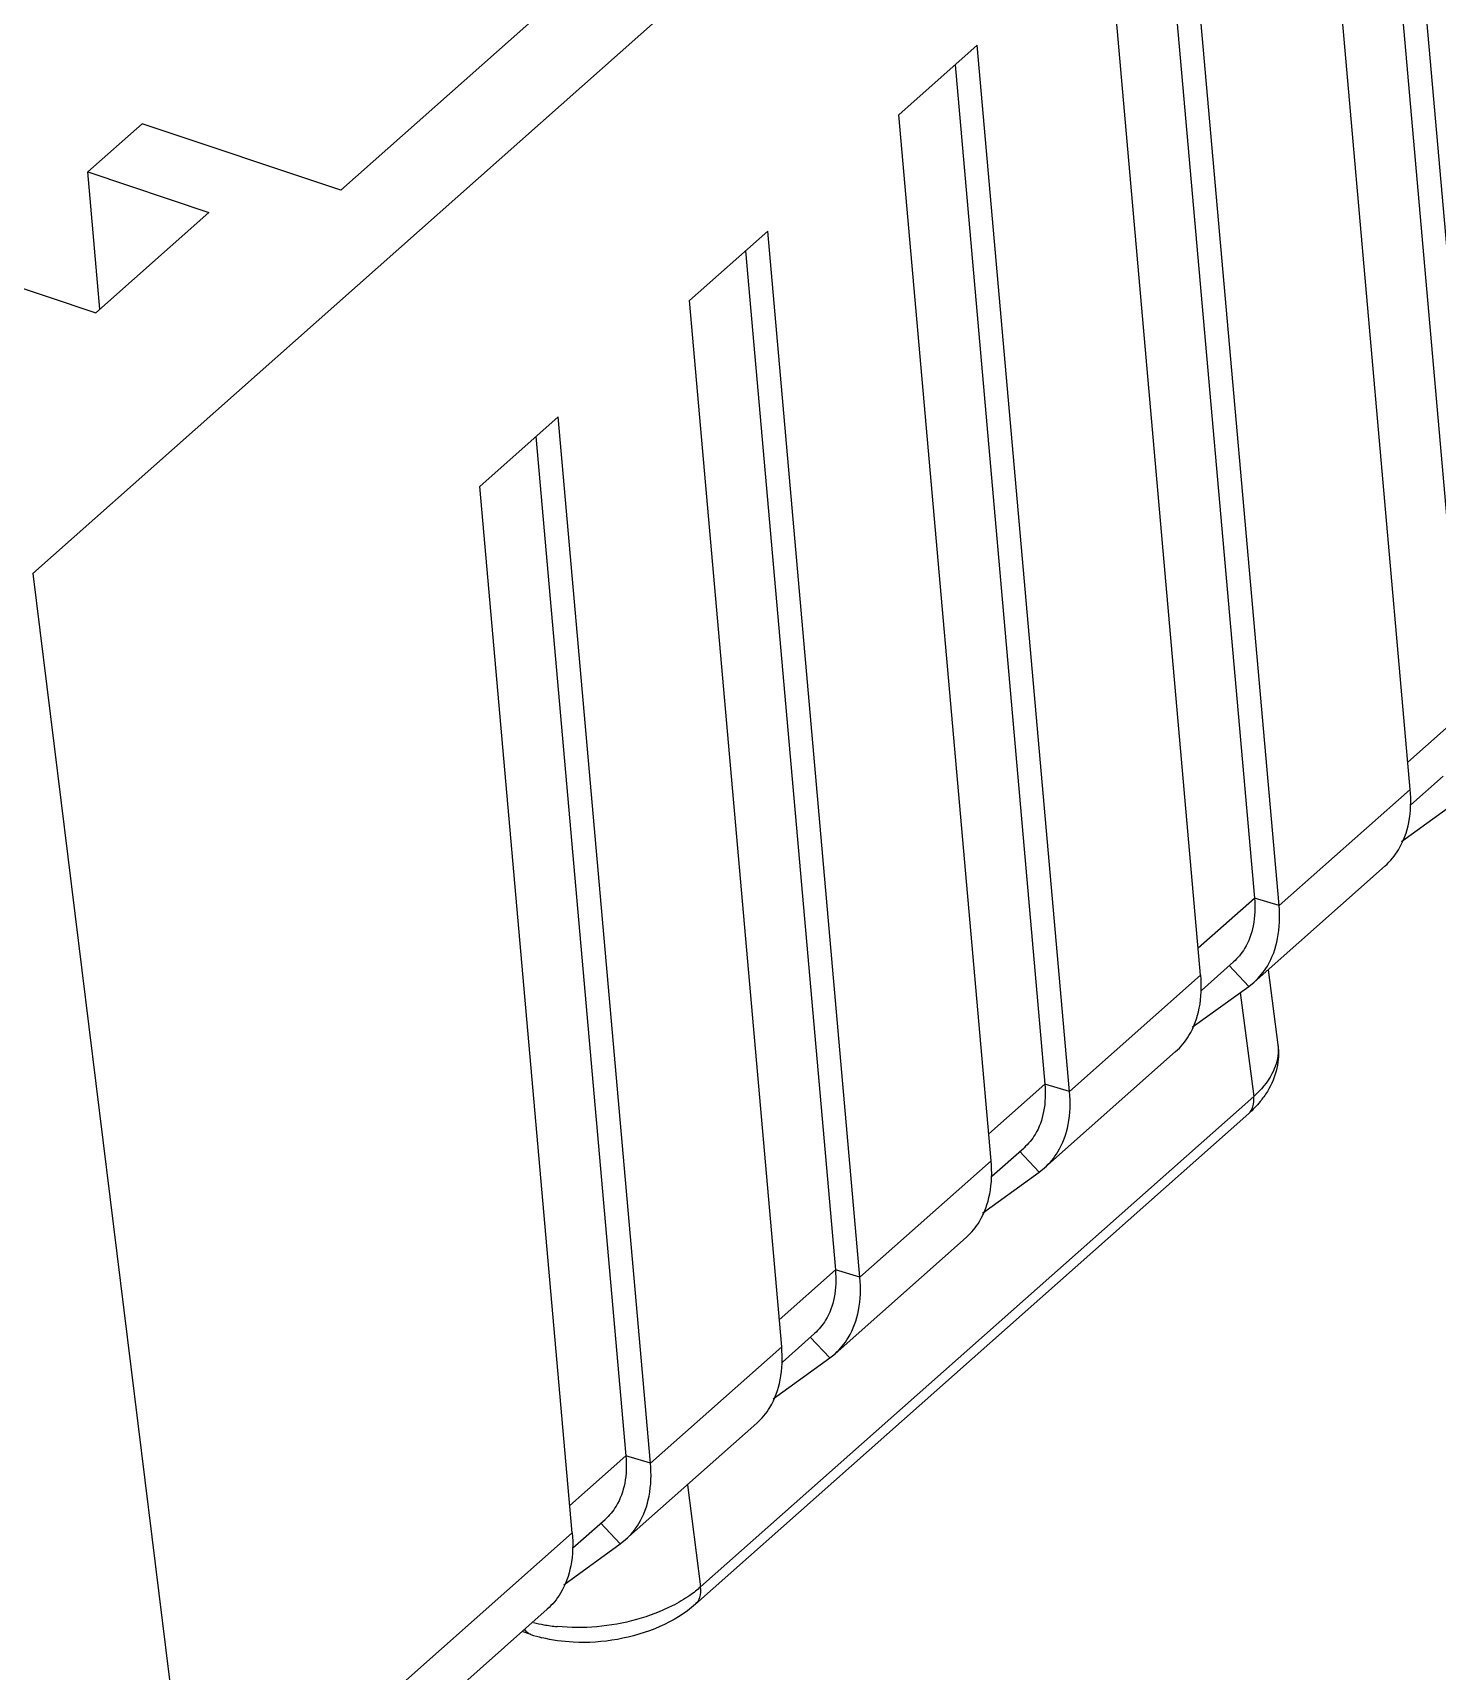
# Model space of a CAD drawing. Header units: millimetres. Extents: x 1518 to 2058, y 69 to 444.
# Drawn here: x 1785.36 to 1795.57, y 104.65 to 116.56 of the extents above; entities that cross this region are included whole.
import ezdxf

# ---------------------------------------------------------------- set-up
doc = ezdxf.new("R2010")
doc.units = ezdxf.units.MM
doc.layers.add('06___PRT_ALL_SURFS', color=7, linetype='Continuous')

# ---------------------------------------------------------------- blocks, each defined once
blk = doc.blocks.new('*u40')
at = {"color": 7, "linetype": 'Continuous'}
for p, q in [((46.025, 43.4), (-12.501, -8.496)), ((-9.924, -5.292), (41.942, 40.699)), ((-11.585, -4.736), (-12.041, -5.14)), ((-9.924, -5.292), (-11.585, -4.736)), ((-12.041, -5.14), (-11.028, -5.479)), ((-11.94, -6.287), (-12.041, -5.14)), ((-11.028, -5.479), (-11.974, -6.318)), ((-12.987, -5.979), (-11.974, -6.318)), ((-12.501, -8.496), (-11.162, -19.331)), ((-2.169, -11.81), (-2.087, -12.438)), ((-2.804, -12.291), (-2.33, -11.949)), ((-2.402, -12.001), (-2.289, -12.869)), ((-2.289, -12.869), (-6.915, -16.97)), ((-2.331, -13.012), (-6.957, -17.114)), ((-4.557, -13.845), (-4.082, -13.503)), ((-6.309, -15.399), (-5.835, -15.056)), ((-7.026, -16.116), (-6.915, -16.97)), ((-8.335, -17.368), (-8.408, -17.344))]:
    blk.add_line(p, q, dxfattribs=at)
for centre, radius, start, end in [((-7.956, -16.235), 1.195, 251.5373, 256.1387), ((-7.988, -15.924), 1.383, 256.3747, 260.1382), ((-7.96, -15.76), 1.55, 260.15, 264.25)]:
    blk.add_arc(centre, radius, start, end, dxfattribs=at)
for points, start_tangent, end_tangent in [([(-2.087, -12.438), (-2.095, -12.632)], (0.129134, -0.991627), (-0.211419, -0.977395)), ([(-2.087, -12.438), (-2.084, -12.484), (-2.085, -12.507)], (0.136503, -0.99064), (-0.061579, -0.998102)), ([(-2.085, -12.507), (-2.136, -12.681), (-2.289, -12.869)], (-0.061579, -0.998102), (-0.748212, -0.663459)), ([(-2.095, -12.632), (-2.175, -12.828), (-2.236, -12.913)], (-0.211419, -0.977395), (-0.63408, -0.773267)), ([(-2.331, -13.012), (-2.295, -12.956), (-2.289, -12.869)], (0.743353, 0.668899), (-0.129134, 0.991627)), ([(-2.236, -12.913), (-2.331, -13.012)], (-0.63408, -0.773267), (-0.748212, -0.663459)), ([(-6.915, -16.97), (-7.005, -17.042)], (-0.748212, -0.663459), (-0.819967, -0.572411)), ([(-6.957, -17.114), (-6.921, -17.058), (-6.915, -16.97)], (0.743353, 0.668899), (-0.129134, 0.991627)), ([(-6.957, -17.114), (-7.256, -17.302), (-7.611, -17.409), (-7.981, -17.433), (-8.242, -17.395)], (-0.748212, -0.663459), (-0.970745, 0.240112)), ([(-7.005, -17.042), (-7.152, -17.129)], (-0.819967, -0.572411), (-0.891172, -0.453666)), ([(-7.152, -17.129), (-7.451, -17.244), (-7.783, -17.303), (-8.115, -17.302)], (-0.891172, -0.453666), (-0.994895, 0.10092)), ([(-8.334, -17.368), (-8.341, -17.366), (-8.387, -17.324)], (-0.952952, 0.30312), (-0.537369, 0.843347))]:
    blk.add_spline(points, degree=3, dxfattribs=dict(at, start_tangent=start_tangent, end_tangent=end_tangent))
at = {"layer": '06___PRT_ALL_SURFS', "color": 7, "linetype": 'Continuous'}
for p, q in [((-0.325, -9.721), (-1.097, -0.973)), ((-1.283, -1.138), (-0.531, -9.659)), ((-0.98, -10.302), (-1.752, -1.554)), ((-2.077, -11.274), (-2.849, -2.526)), ((-3.035, -2.691), (-2.283, -11.212)), ((-2.733, -11.855), (-3.504, -3.107)), ((-5.257, -4.661), (-4.601, -4.08)), ((-3.83, -12.828), (-4.601, -4.08)), ((-4.787, -4.245), (-4.036, -12.766)), ((-4.485, -13.409), (-5.257, -4.661)), ((-7.009, -6.215), (-6.354, -5.634)), ((-5.582, -14.382), (-6.354, -5.634)), ((-6.54, -5.799), (-5.788, -14.32)), ((-6.237, -14.963), (-7.009, -6.215)), ((-8.761, -7.769), (-8.106, -7.188)), ((-7.334, -15.936), (-8.106, -7.188)), ((-8.292, -7.353), (-7.54, -15.874)), ((-7.989, -16.518), (-8.761, -7.769)), ((-1, -10.075), (-0.531, -9.659)), ((-0.974, -10.43), (-0.705, -10.191)), ((-2.077, -11.274), (-0.98, -10.302)), ((-1.052, -10.738), (-0.578, -10.395)), ((-1.189, -10.941), (-2.286, -11.914)), ((-2.753, -11.628), (-2.283, -11.212)), ((-2.077, -11.274), (-2.283, -11.212)), ((-2.727, -11.983), (-2.458, -11.745)), ((-2.33, -11.949), (-2.494, -11.774)), ((-3.83, -12.828), (-2.733, -11.855)), ((-2.33, -11.949), (-2.286, -11.914)), ((-2.942, -12.495), (-4.038, -13.467)), ((-4.505, -13.182), (-4.036, -12.766)), ((-3.83, -12.828), (-4.036, -12.766)), ((-5.582, -14.382), (-4.485, -13.409)), ((-4.479, -13.537), (-4.21, -13.299)), ((-4.082, -13.503), (-4.247, -13.328)), ((-4.082, -13.503), (-4.038, -13.467)), ((-4.694, -14.048), (-5.791, -15.021)), ((-6.257, -14.736), (-5.788, -14.32)), ((-5.582, -14.382), (-5.788, -14.32)), ((-6.231, -15.091), (-5.962, -14.852)), ((-5.835, -15.056), (-5.999, -14.882)), ((-7.334, -15.936), (-6.237, -14.963)), ((-5.835, -15.056), (-5.791, -15.021)), ((-6.446, -15.602), (-7.543, -16.575)), ((-8.009, -16.29), (-7.54, -15.874)), ((-7.334, -15.936), (-7.54, -15.874)), ((-7.983, -16.645), (-7.714, -16.406)), ((-7.587, -16.61), (-7.751, -16.436)), ((-11.162, -19.331), (-7.989, -16.518)), ((-7.587, -16.61), (-7.543, -16.575)), ((-8.06, -16.952), (-7.587, -16.61)), ((-11.362, -19.963), (-8.198, -17.157))]:
    blk.add_line(p, q, dxfattribs=at)
for points, start_tangent, end_tangent in [([(-1.189, -10.941), (-1.078, -10.807), (-0.992, -10.578), (-0.98, -10.302)], (0.746503, 0.665382), (-0.087886, 0.996131)), ([(-2.283, -11.212), (-2.293, -11.442), (-2.365, -11.633), (-2.458, -11.745)], (0.087886, -0.996131), (-0.746502, -0.665383)), ([(-2.286, -11.914), (-2.175, -11.78), (-2.089, -11.55), (-2.077, -11.274)], (0.746502, 0.665384), (-0.087886, 0.996131)), ([(-2.942, -12.495), (-2.831, -12.361), (-2.744, -12.131), (-2.732, -11.856)], (0.746503, 0.665382), (-0.087886, 0.996131)), ([(-4.036, -12.766), (-4.046, -12.996), (-4.117, -13.187), (-4.21, -13.299)], (0.087886, -0.996131), (-0.746502, -0.665383)), ([(-4.038, -13.467), (-3.928, -13.334), (-3.841, -13.104), (-3.829, -12.828)], (0.746502, 0.665384), (-0.087886, 0.996131)), ([(-4.694, -14.048), (-4.583, -13.915), (-4.497, -13.685), (-4.485, -13.409)], (0.746503, 0.665382), (-0.087886, 0.996131)), ([(-5.788, -14.32), (-5.798, -14.55), (-5.87, -14.741), (-5.962, -14.852)], (0.087886, -0.996131), (-0.746502, -0.665383)), ([(-5.791, -15.021), (-5.68, -14.887), (-5.594, -14.658), (-5.582, -14.382)], (0.746502, 0.665384), (-0.087886, 0.996131)), ([(-6.446, -15.602), (-6.335, -15.469), (-6.249, -15.239), (-6.237, -14.963)], (0.746503, 0.665382), (-0.087886, 0.996131)), ([(-7.54, -15.874), (-7.55, -16.103), (-7.622, -16.295), (-7.714, -16.406)], (0.087886, -0.996131), (-0.746502, -0.665383)), ([(-7.543, -16.575), (-7.432, -16.441), (-7.346, -16.211), (-7.334, -15.936)], (0.746502, 0.665384), (-0.087886, 0.996131)), ([(-7.989, -16.518), (-8.001, -16.794), (-8.087, -17.023), (-8.198, -17.157)], (0.087886, -0.996131), (-0.746393, -0.665505))]:
    blk.add_spline(points, degree=3, dxfattribs=dict(at, start_tangent=start_tangent, end_tangent=end_tangent))

msp = doc.modelspace()

# ---------------------------------------------------------------- block references
at = {"xscale": 0.8693999999999998, "yscale": 0.8693999999999998, "zscale": 0.8693999999999998}
msp.add_blockref('*u40', (1796.23, 120.02), dxfattribs=at)

doc.saveas('drawing.dxf')
